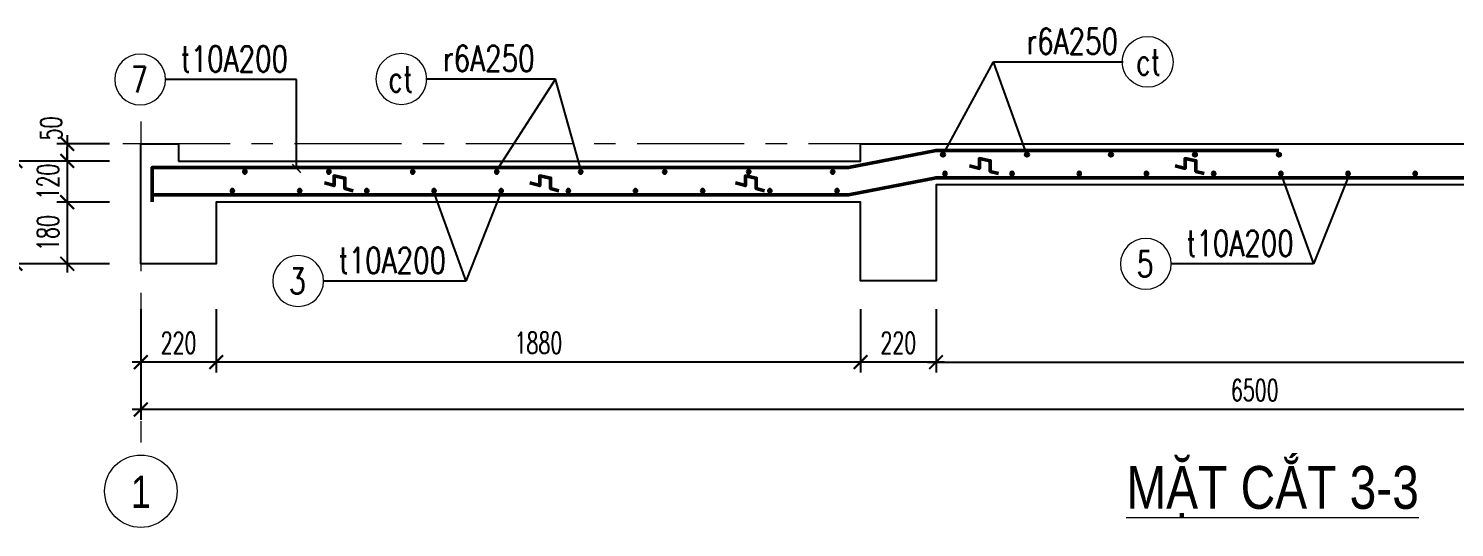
# Model space of a CAD drawing. Header units: millimetres. Extents: x -529861 to -223882, y -171969 to 61504.
# Drawn here: x -332251 to -328090, y -48896 to -47440 of the extents above; entities that cross this region are included whole.
import ezdxf
from ezdxf.enums import TextEntityAlignment as Align

# ---------------------------------------------------------------- set-up
doc = ezdxf.new("R2010")
doc.units = ezdxf.units.MM
doc.header["$LTSCALE"] = 5000
for name, pattern in [('$0$HIDDEN', [0.375, 0.25, -0.125]), ('CENTER', [2, 1.25, -0.25, 0.25, -0.25]), ('CENTER2', [1.125, 0.75, -0.125, 0.125, -0.125])]:
    doc.linetypes.add(name, pattern=pattern)
doc.layers.get('Defpoints').update_dxf_attribs({"color": 143})
for name, color, linetype, lineweight in [('KC-CENTER', 5, 'CENTER2', 15), ('KC-DIM', 1, 'Continuous', 20), ('KC-LEADER', 153, 'Continuous', 20), ('KC-TEXT', 4, 'Continuous', 20), ('KTV-KT-TEXT CHU', 7, 'Continuous', 9), ('S- Rien', 3, 'Continuous', 50), ('S-Concrete', 4, 'Continuous', 25), ('S-dims', 8, 'Continuous', 18)]:
    doc.layers.add(name, color=color, linetype=linetype, lineweight=lineweight)
for name, color, linetype in [('KCS_AXIS', 18, 'CENTER'), ('KCS_SNODE', 6, 'Continuous'), ('KCS_STEEL', 4, 'Continuous')]:
    doc.layers.add(name, color=color, linetype=linetype)
doc.styles.add('$0$Arial', font='arial.ttf')
doc.styles.add('ARIAL', font='arial.ttf')
doc.styles.add('VNCC-Arial', font='arial.ttf', dxfattribs={"width": 0.75})
doc.styles.add('VNCC-vnsimli', font='vnsimli.shx', dxfattribs={"width": 0.75})
doc.styles.add('vnsimli', font='vnsimli.shx')
doc.styles.add('vnsimpli', font='vnsimli.shx', dxfattribs={"width": 0.65})
doc.dimstyles.new('DIM75X2', dxfattribs={"dimtxt": 187.5, "dimasz": 80, "dimexe": 60, "dimexo": 0, "dimgap": 50, "dimtad": 1, "dimdec": 0, "dimlfac": 0.5, "dimzin": 0, "dimdsep": 46, "dimtxsty": 'VNCC-Arial', "dimblk1": 'ARCHTICK', "dimblk2": 'ARCHTICK', "dimsah": 1, "dimcen": 150, "dimdle": 60, "dimclrd": 256, "dimclre": 256, "dimclrt": 4, "dimadec": 0, "dimazin": 0, "dimtfac": 1, "dimtdec": 0, "dimtix": 1, "dimtmove": 2, "dimatfit": 3, "dimfxl": 1, "dimtvp": 0.833333, "dimtolj": 1, "dimtzin": 0, "dimarcsym": 0})
doc.dimstyles.new('KCS_DIM75', dxfattribs={"dimscale": 75, "dimtxt": 2.5, "dimasz": 1.6, "dimexe": 1.2, "dimexo": 0, "dimgap": 1, "dimtad": 1, "dimdec": 0, "dimzin": 0, "dimdsep": 46, "dimtxsty": 'vnsimpli', "dimblk": 'ARCHTICK', "dimcen": 0, "dimdle": 1, "dimclrd": 256, "dimclre": 256, "dimclrt": 2, "dimadec": 0, "dimazin": 0, "dimtfac": 1, "dimtdec": 0, "dimtix": 1, "dimtmove": 2, "dimatfit": 3, "dimfxl": 1, "dimtolj": 1, "dimtzin": 0, "dimarcsym": 0})

# ---------------------------------------------------------------- blocks, each defined once
blk = doc.blocks.new('_ArchTick')
at = {"color": 0, "linetype": 'ByBlock', "const_width": 0.15}
blk.add_lwpolyline([(-0.5, -0.5), (0.5, 0.5)], dxfattribs=at)
blk = doc.blocks.new('*D552')
at = {"layer": 'Defpoints', "color": 0, "linetype": 'ByBlock', "ltscale": 1500, "transparency": 16777216}
for p in [(-329823.1, -48259.1), (-329603.1, -48259.1), (-329823.1, -48413.7)]:
    blk.add_point(p, dxfattribs=at)
at = {"layer": 'S-dims', "linetype": 'ByBlock', "lineweight": -2, "ltscale": 1500, "transparency": 16777216}
for p, q in [((-329823.1, -48259.1), (-329823.1, -48443.7)), ((-329603.1, -48259.1), (-329603.1, -48443.7)), ((-329578.1, -48413.7), (-329848.1, -48413.7))]:
    blk.add_line(p, q, dxfattribs=at)
at = {"layer": 'S-dims', "linetype": 'ByBlock', "lineweight": -2, "ltscale": 1500, "transparency": 16777216, "xscale": 40, "yscale": 40, "zscale": 40, "rotation": 180}
blk.add_blockref('_ArchTick', (-329823.1, -48413.7), dxfattribs=at)
at = {"layer": 'S-dims', "linetype": 'ByBlock', "lineweight": -2, "ltscale": 1500, "transparency": 16777216, "xscale": 40, "yscale": 40, "zscale": 40}
blk.add_blockref('_ArchTick', (-329603.1, -48413.7), dxfattribs=at)
at = {"layer": 'S-dims', "color": 2, "linetype": 'ByBlock', "ltscale": 1500, "transparency": 16777216, "insert": (-329713.1, -48357.5), "char_height": 62.5, "attachment_point": 5, "style": 'vnsimpli'}
blk.add_mtext('\\A1;220', dxfattribs=at)
blk = doc.blocks.new('*D553')
at = {"layer": 'Defpoints', "color": 0, "linetype": 'ByBlock', "ltscale": 1500, "transparency": 16777216}
for p in [(-331703.1, -48259.1), (-329823.1, -48259.1), (-331703.1, -48413.7)]:
    blk.add_point(p, dxfattribs=at)
at = {"layer": 'S-dims', "linetype": 'ByBlock', "lineweight": -2, "ltscale": 1500, "transparency": 16777216}
for p, q in [((-331703.1, -48259.1), (-331703.1, -48443.7)), ((-329823.1, -48259.1), (-329823.1, -48443.7)), ((-329798.1, -48413.7), (-331728.1, -48413.7))]:
    blk.add_line(p, q, dxfattribs=at)
at = {"layer": 'S-dims', "linetype": 'ByBlock', "lineweight": -2, "ltscale": 1500, "transparency": 16777216, "xscale": 40, "yscale": 40, "zscale": 40, "rotation": 180}
blk.add_blockref('_ArchTick', (-331703.1, -48413.7), dxfattribs=at)
at = {"layer": 'S-dims', "linetype": 'ByBlock', "lineweight": -2, "ltscale": 1500, "transparency": 16777216, "xscale": 40, "yscale": 40, "zscale": 40}
blk.add_blockref('_ArchTick', (-329823.1, -48413.7), dxfattribs=at)
at = {"layer": 'S-dims', "color": 2, "linetype": 'ByBlock', "ltscale": 1500, "transparency": 16777216, "insert": (-330763.1, -48357.5), "char_height": 62.5, "attachment_point": 5, "style": 'vnsimpli'}
blk.add_mtext('\\A1;1880', dxfattribs=at)
blk = doc.blocks.new('*D554')
at = {"layer": 'Defpoints', "color": 0, "linetype": 'ByBlock', "ltscale": 1500, "transparency": 16777216}
for p in [(-331923.1, -48259.1), (-331703.1, -48259.1), (-331923.1, -48413.7)]:
    blk.add_point(p, dxfattribs=at)
at = {"layer": 'S-dims', "linetype": 'ByBlock', "lineweight": -2, "ltscale": 1500, "transparency": 16777216}
for p, q in [((-331923.1, -48259.1), (-331923.1, -48443.7)), ((-331703.1, -48259.1), (-331703.1, -48443.7)), ((-331678.1, -48413.7), (-331948.1, -48413.7))]:
    blk.add_line(p, q, dxfattribs=at)
at = {"layer": 'S-dims', "linetype": 'ByBlock', "lineweight": -2, "ltscale": 1500, "transparency": 16777216, "xscale": 40, "yscale": 40, "zscale": 40, "rotation": 180}
blk.add_blockref('_ArchTick', (-331923.1, -48413.7), dxfattribs=at)
at = {"layer": 'S-dims', "linetype": 'ByBlock', "lineweight": -2, "ltscale": 1500, "transparency": 16777216, "xscale": 40, "yscale": 40, "zscale": 40}
blk.add_blockref('_ArchTick', (-331703.1, -48413.7), dxfattribs=at)
at = {"layer": 'S-dims', "color": 2, "linetype": 'ByBlock', "ltscale": 1500, "transparency": 16777216, "insert": (-331813.1, -48357.5), "char_height": 62.5, "attachment_point": 5, "style": 'vnsimpli'}
blk.add_mtext('\\A1;220', dxfattribs=at)
blk = doc.blocks.new('*D555')
at = {"layer": 'Defpoints', "color": 0, "linetype": 'ByBlock', "ltscale": 1500, "transparency": 16777216}
for p in [(-331923.1, -48259.1), (-325423.1, -48259.1), (-331923.1, -48551.9)]:
    blk.add_point(p, dxfattribs=at)
at = {"layer": 'S-dims', "linetype": 'ByBlock', "lineweight": -2, "ltscale": 1500, "transparency": 16777216}
for p, q in [((-331923.1, -48259.1), (-331923.1, -48581.9)), ((-325423.1, -48259.1), (-325423.1, -48581.9)), ((-325398.1, -48551.9), (-331948.1, -48551.9))]:
    blk.add_line(p, q, dxfattribs=at)
at = {"layer": 'S-dims', "linetype": 'ByBlock', "lineweight": -2, "ltscale": 1500, "transparency": 16777216, "xscale": 40, "yscale": 40, "zscale": 40, "rotation": 180}
blk.add_blockref('_ArchTick', (-331923.1, -48551.9), dxfattribs=at)
at = {"layer": 'S-dims', "linetype": 'ByBlock', "lineweight": -2, "ltscale": 1500, "transparency": 16777216, "xscale": 40, "yscale": 40, "zscale": 40}
blk.add_blockref('_ArchTick', (-325423.1, -48551.9), dxfattribs=at)
at = {"layer": 'S-dims', "color": 2, "linetype": 'ByBlock', "ltscale": 1500, "transparency": 16777216, "insert": (-328673.1, -48495.6), "char_height": 62.5, "attachment_point": 5, "style": 'vnsimpli'}
blk.add_mtext('\\A1;6500', dxfattribs=at)
blk = doc.blocks.new('$0$A$C73BF527F')
at = {"layer": 'KTV-KT-TEXT CHU'}
blk.add_circle((-375, 0), 375, dxfattribs=at)
at = {"layer": 'KTV-KT-TEXT CHU', "linetype": '$0$HIDDEN', "style": '$0$Arial', "width": 0.8}
blk.add_attdef('KI-HIEU', text='', height=450, dxfattribs=at).set_placement((-375, 0), align=Align.MIDDLE_CENTER)
blk = doc.blocks.new('*D556')
at = {"layer": 'Defpoints', "color": 0, "linetype": 'ByBlock', "ltscale": 1500, "transparency": 16777216}
for p in [(-329603.1, -48259.1), (-325643.1, -48259.1), (-325643.1, -48413.7)]:
    blk.add_point(p, dxfattribs=at)
at = {"layer": 'S-dims', "linetype": 'ByBlock', "lineweight": -2, "ltscale": 1500, "transparency": 16777216}
for p, q in [((-329603.1, -48259.1), (-329603.1, -48443.7)), ((-325643.1, -48259.1), (-325643.1, -48443.7)), ((-329628.1, -48413.7), (-325618.1, -48413.7))]:
    blk.add_line(p, q, dxfattribs=at)
at = {"layer": 'S-dims', "linetype": 'ByBlock', "lineweight": -2, "ltscale": 1500, "transparency": 16777216, "xscale": 40, "yscale": 40, "zscale": 40, "rotation": 180}
blk.add_blockref('_ArchTick', (-329603.1, -48413.7), dxfattribs=at)
at = {"layer": 'S-dims', "linetype": 'ByBlock', "lineweight": -2, "ltscale": 1500, "transparency": 16777216, "xscale": 40, "yscale": 40, "zscale": 40}
blk.add_blockref('_ArchTick', (-325643.1, -48413.7), dxfattribs=at)
at = {"layer": 'S-dims', "color": 2, "linetype": 'ByBlock', "ltscale": 1500, "transparency": 16777216, "insert": (-327623.1, -48357.5), "char_height": 62.5, "attachment_point": 5, "style": 'vnsimpli'}
blk.add_mtext('\\A1;3960', dxfattribs=at)
blk = doc.blocks.new('KCS_SNODE')
at = {"layer": 'KCS_SNODE'}
blk.add_hatch(color=256, dxfattribs=at).paths.add_polyline_path([(-10, 0, 1), (10, 0, 1)])
blk.add_circle((0, 0), 10, dxfattribs=at)
blk = doc.blocks.new('*U488')
at = {"layer": 'KCS_STEEL', "xscale": 2.4, "yscale": 2.4, "zscale": 2.4}
blk.add_blockref('KCS_SNODE', (0, 0), dxfattribs=at)
blk = doc.blocks.new('*U529')
at = {"layer": 'KC-DIM', "color": 0, "linetype": 'ByBlock', "lineweight": -2, "transparency": 16777216, "xscale": 0.25, "yscale": 0.25, "zscale": 0.25}
blk.add_blockref('*U488', (0, 0), dxfattribs=at)
blk = doc.blocks.new('*U530')
at = {"layer": 'KCS_AXIS', "color": 0, "linetype": 'ByBlock', "lineweight": -2, "transparency": 16777216}
for p in [(0, 0), (196, 0), (392, 0), (588, 0), (784, 0), (980, 0), (1176, 0), (1372, 0), (1568, 0), (1764, 0), (1960, 0), (2156, 0), (2352, 0), (2548, 0), (2744, 0), (2940, 0), (3136, 0), (3332, 0), (3528, 0), (3724, 0), (3920, 0)]:
    blk.add_blockref('*U529', p, dxfattribs=at)
blk = doc.blocks.new('*U531')
at = {"layer": 'KC-DIM', "color": 0, "linetype": 'ByBlock', "lineweight": -2, "transparency": 16777216, "xscale": 0.25, "yscale": 0.25, "zscale": 0.25}
blk.add_blockref('*U488', (0, 0), dxfattribs=at)
blk = doc.blocks.new('*U532')
at = {"layer": 'KCS_AXIS', "color": 0, "linetype": 'ByBlock', "lineweight": -2, "transparency": 16777216}
for p in [(0, 0), (196, 0), (392, 0), (588, 0), (784, 0), (980, 0), (1176, 0), (1372, 0), (1568, 0), (1764, 0)]:
    blk.add_blockref('*U531', p, dxfattribs=at)
blk = doc.blocks.new('Ghi chu thep')
at = {"layer": 'KC-TEXT', "color": 7, "ltscale": 10}
blk.add_circle((-107.7, 0), 95.2, dxfattribs=at)
at = {"layer": 'KC-TEXT', "color": 7, "ltscale": 3, "style": 'vnsimli', "width": 0.75}
blk.add_attdef('ID', text='', height=96.2, dxfattribs=at).set_placement((-31.6, 47.3), align=Align.MIDDLE_CENTER)
at = {"layer": 'KC-TEXT', "color": 7, "ltscale": 3, "style": 'VNCC-vnsimli', "width": 0.7}
blk.add_attdef('NHAPSL', text='', height=96.2, dxfattribs=at).set_placement((37, -18.6), align=Align.BOTTOM_LEFT)
blk = doc.blocks.new('*U541')
at = {"layer": 'KC-DIM', "color": 0, "linetype": 'ByBlock', "lineweight": -2, "transparency": 16777216, "xscale": 0.25, "yscale": 0.25, "zscale": 0.25}
blk.add_blockref('*U488', (0, 0), dxfattribs=at)
blk = doc.blocks.new('*U542')
at = {"layer": 'KCS_AXIS', "color": 0, "linetype": 'ByBlock', "lineweight": -2, "transparency": 16777216}
for p in [(0, 0), (245, 0), (490, 0), (735, 0), (980, 0), (1225, 0), (1470, 0), (1715, 0)]:
    blk.add_blockref('*U541', p, dxfattribs=at)
blk = doc.blocks.new('*U543')
at = {"layer": 'S- Rien'}
blk.add_lwpolyline([(-41.9, -21.8), (-18.3, -15.3), (-18.3, 15.5), (13.5, 21.8), (13.5, -6.7), (41.9, 1)], dxfattribs=at)
blk = doc.blocks.new('*U544')
at = {"layer": 'S- Rien', "color": 0, "linetype": 'ByBlock', "lineweight": -2, "transparency": 16777216}
for p in [(0, 0), (600, 0)]:
    blk.add_blockref('*U543', p, dxfattribs=at)
blk = doc.blocks.new('*D573')
at = {"layer": 'Defpoints', "color": 0, "linetype": 'ByBlock', "ltscale": 1500, "transparency": 16777216}
for p in [(-332014.2, -47776.5), (-332137.9, -47826.5), (-332014.2, -47826.5)]:
    blk.add_point(p, dxfattribs=at)
at = {"layer": 'S-dims', "linetype": 'ByBlock', "lineweight": -2, "ltscale": 1500, "transparency": 16777216}
for p, q in [((-332137.9, -47751.5), (-332137.9, -47851.5)), ((-332014.2, -47776.5), (-332167.9, -47776.5)), ((-332014.2, -47826.5), (-332167.9, -47826.5))]:
    blk.add_line(p, q, dxfattribs=at)
at = {"layer": 'S-dims', "linetype": 'ByBlock', "lineweight": -2, "ltscale": 1500, "transparency": 16777216, "xscale": 40, "yscale": 40, "zscale": 40}
for p, rotation in [((-332137.9, -47776.5), 90), ((-332137.9, -47826.5), 270)]:
    blk.add_blockref('_ArchTick', p, dxfattribs=dict(at, rotation=rotation))
at = {"layer": 'S-dims', "color": 2, "linetype": 'ByBlock', "ltscale": 1500, "transparency": 16777216, "insert": (-332185.1, -47731.3), "char_height": 62.5, "attachment_point": 5, "rotation": 90, "style": 'vnsimpli'}
blk.add_mtext('\\A1;50', dxfattribs=at)
blk = doc.blocks.new('*D574')
at = {"layer": 'Defpoints', "color": 0, "linetype": 'ByBlock', "ltscale": 1500, "transparency": 16777216}
for p in [(-332014.2, -47826.5), (-332137.9, -47946.5), (-332014.2, -47946.5)]:
    blk.add_point(p, dxfattribs=at)
at = {"layer": 'S-dims', "linetype": 'ByBlock', "lineweight": -2, "ltscale": 1500, "transparency": 16777216}
for p, q in [((-332137.9, -47826.5), (-332137.9, -47786.5)), ((-332014.2, -47826.5), (-332167.9, -47826.5)), ((-332137.9, -47826.5), (-332137.9, -47946.5)), ((-332014.2, -47946.5), (-332167.9, -47946.5)), ((-332137.9, -47946.5), (-332137.9, -47986.5))]:
    blk.add_line(p, q, dxfattribs=at)
at = {"layer": 'S-dims', "linetype": 'ByBlock', "lineweight": -2, "ltscale": 1500, "transparency": 16777216, "xscale": 40, "yscale": 40, "zscale": 40}
for p, rotation in [((-332137.9, -47826.5), 270), ((-332137.9, -47946.5), 90)]:
    blk.add_blockref('_ArchTick', p, dxfattribs=dict(at, rotation=rotation))
at = {"layer": 'S-dims', "color": 2, "linetype": 'ByBlock', "ltscale": 1500, "transparency": 16777216, "insert": (-332194.1, -47886.5), "char_height": 62.5, "attachment_point": 5, "rotation": 90, "style": 'vnsimpli'}
blk.add_mtext('\\A1;120', dxfattribs=at)
blk = doc.blocks.new('*D575')
at = {"layer": 'Defpoints', "color": 0, "linetype": 'ByBlock', "ltscale": 1500, "transparency": 16777216}
for p in [(-332014.2, -47946.5), (-332137.9, -48126.5), (-332014.2, -48126.5)]:
    blk.add_point(p, dxfattribs=at)
at = {"layer": 'S-dims', "linetype": 'ByBlock', "lineweight": -2, "ltscale": 1500, "transparency": 16777216}
for p, q in [((-332137.9, -47921.5), (-332137.9, -48151.5)), ((-332014.2, -47946.5), (-332167.9, -47946.5)), ((-332014.2, -48126.5), (-332167.9, -48126.5))]:
    blk.add_line(p, q, dxfattribs=at)
at = {"layer": 'S-dims', "linetype": 'ByBlock', "lineweight": -2, "ltscale": 1500, "transparency": 16777216, "xscale": 40, "yscale": 40, "zscale": 40}
for p, rotation in [((-332137.9, -47946.5), 90), ((-332137.9, -48126.5), 270)]:
    blk.add_blockref('_ArchTick', p, dxfattribs=dict(at, rotation=rotation))
at = {"layer": 'S-dims', "color": 2, "linetype": 'ByBlock', "ltscale": 1500, "transparency": 16777216, "insert": (-332194.1, -48036.5), "char_height": 62.5, "attachment_point": 5, "rotation": 90, "style": 'vnsimpli'}
blk.add_mtext('\\A1;180', dxfattribs=at)
blk = doc.blocks.new('*D576')
at = {"layer": 'Defpoints', "color": 0, "linetype": 'ByBlock', "ltscale": 1500, "transparency": 16777216}
for p in [(-332014.2, -47826.5), (-332289.1, -48126.5), (-332014.2, -48126.5)]:
    blk.add_point(p, dxfattribs=at)
at = {"layer": 'S-dims', "linetype": 'ByBlock', "lineweight": -2, "ltscale": 1500, "transparency": 16777216}
for p, q in [((-332289.1, -47801.5), (-332289.1, -48151.5)), ((-332014.2, -47826.5), (-332319.1, -47826.5)), ((-332014.2, -48126.5), (-332319.1, -48126.5))]:
    blk.add_line(p, q, dxfattribs=at)
at = {"layer": 'S-dims', "linetype": 'ByBlock', "lineweight": -2, "ltscale": 1500, "transparency": 16777216, "xscale": 40, "yscale": 40, "zscale": 40}
for p, rotation in [((-332289.1, -47826.5), 90), ((-332289.1, -48126.5), 270)]:
    blk.add_blockref('_ArchTick', p, dxfattribs=dict(at, rotation=rotation))
at = {"layer": 'S-dims', "color": 2, "linetype": 'ByBlock', "ltscale": 1500, "transparency": 16777216, "insert": (-332345.3, -47976.5), "char_height": 62.5, "attachment_point": 5, "rotation": 90, "style": 'vnsimpli'}
blk.add_mtext('\\A1;300', dxfattribs=at)
blk = doc.blocks.new('*U628')
at = {"layer": 'S- Rien'}
blk.add_lwpolyline([(-41.9, -21.8), (-18.3, -15.3), (-18.3, 15.5), (13.5, 21.8), (13.5, -6.7), (41.9, 1)], dxfattribs=at)
blk = doc.blocks.new('*U629')
at = {"layer": 'S- Rien', "color": 0, "linetype": 'ByBlock', "lineweight": -2, "transparency": 16777216}
for p in [(0, 0), (600, 0), (1200, 0)]:
    blk.add_blockref('*U628', p, dxfattribs=at)
blk = doc.blocks.new('*U630')
at = {"layer": 'KC-DIM', "color": 0, "linetype": 'ByBlock', "lineweight": -2, "transparency": 16777216, "xscale": 0.25, "yscale": 0.25, "zscale": 0.25}
blk.add_blockref('*U488', (0, 0), dxfattribs=at)
blk = doc.blocks.new('*U631')
at = {"layer": 'KCS_AXIS', "color": 0, "linetype": 'ByBlock', "lineweight": -2, "transparency": 16777216}
for p in [(0, 0), (245, 0), (490, 0), (735, 0), (980, 0)]:
    blk.add_blockref('*U630', p, dxfattribs=at)

msp = doc.modelspace()

# ---------------------------------------------------------------- linework, layer by layer
at = {"layer": 'KC-CENTER', "linetype": 'CENTER', "ltscale": 0.05}
for p, q in [((-331923.07, -47710.94), (-331923.07, -48684.87)), ((-325162.76, -47776.51), (-332135.51, -47776.51))]:
    msp.add_line(p, q, dxfattribs=at)
at = {"layer": 'S- Rien'}
for points in [[(-328603.07, -47795.57), (-329603.07, -47795.57), (-329858.13, -47845.57), (-331890.37, -47845.57), (-331890.37, -47945.57)], [(-331885.34, -47925.57), (-329858.13, -47925.57), (-329603.07, -47875.57), (-325448.72, -47875.57)]]:
    msp.add_lwpolyline(points, dxfattribs=at)
at = {"layer": 'S-Concrete'}
msp.add_lwpolyline([(-331813.07, -47826.51), (-329823.07, -47826.51), (-329823.07, -47776.51), (-325423.06, -47776.51), (-325423.06, -48076.51), (-325643.06, -48076.51), (-325643.06, -47896.51), (-329603.07, -47896.51), (-329603.07, -48176.51), (-329823.07, -48176.51), (-329823.07, -47946.51), (-331703.07, -47946.51), (-331703.07, -48126.51), (-331923.07, -48126.51), (-331923.07, -47776.51), (-331813.07, -47776.51)], close=True, dxfattribs=at)

# ---------------------------------------------------------------- block references
at = {"layer": 'KC-TEXT'}
ref = msp.add_blockref('Ghi chu thep', (-328901.6, -47537.16), dxfattribs=dict(at, xscale=0.7796257795998827, yscale=0.7796257795998827, zscale=0.7796257795998827))
ref.add_attrib('ID', 'ct', dxfattribs={"ltscale": 3, "height": 75, "style": 'vnsimli', "width": 0.75}).set_placement((-328983.49, -47537.16), align=Align.MIDDLE_CENTER)
ref.add_attrib('NHAPSL', 'r6A250', dxfattribs={"ltscale": 3, "height": 75, "style": 'vnsimli', "width": 0.75}).set_placement((-329071.76, -47537.16), align=Align.BOTTOM_RIGHT)
ref = msp.add_blockref('Ghi chu thep', (-332009.13, -47588.52), dxfattribs=dict(at, xscale=-0.7796257795998827, yscale=0.7796257795998827, zscale=0.7796257795998827))
ref.add_attrib('ID', '7', dxfattribs={"ltscale": 3, "height": 75, "style": 'vnsimli', "width": 0.75}).set_placement((-331927.25, -47588.52), align=Align.MIDDLE_CENTER)
ref.add_attrib('NHAPSL', 't10A200', dxfattribs={"ltscale": 3, "height": 75, "style": 'vnsimli', "width": 0.75}).set_placement((-331493.44, -47588.52), align=Align.BOTTOM_RIGHT)
ref = msp.add_blockref('Ghi chu thep', (-331246.97, -47587.16), dxfattribs=dict(at, xscale=-0.7796257795998827, yscale=0.7796257795998827, zscale=0.7796257795998827))
ref.add_attrib('ID', 'ct', dxfattribs={"ltscale": 3, "height": 75, "style": 'vnsimli', "width": 0.75}).set_placement((-331165.09, -47587.16), align=Align.MIDDLE_CENTER)
ref.add_attrib('NHAPSL', 'r6A250', dxfattribs={"ltscale": 3, "height": 75, "style": 'vnsimli', "width": 0.75}).set_placement((-330774.14, -47587.16), align=Align.BOTTOM_RIGHT)
ref = msp.add_blockref('Ghi chu thep', (-329074.9, -48126.88), dxfattribs=dict(at, xscale=-0.7796257795998827, yscale=0.7796257795998827, zscale=0.7796257795998827))
ref.add_attrib('ID', '5', dxfattribs={"ltscale": 3, "height": 75, "style": 'vnsimli', "width": 0.75}).set_placement((-328993.01, -48126.88), align=Align.MIDDLE_CENTER)
ref.add_attrib('NHAPSL', 't10A200', dxfattribs={"ltscale": 3, "height": 75, "style": 'vnsimli', "width": 0.75}).set_placement((-328559.21, -48126.88), align=Align.BOTTOM_RIGHT)
ref = msp.add_blockref('Ghi chu thep', (-331548.21, -48176.88), dxfattribs=dict(at, xscale=-0.7796257795998827, yscale=0.7796257795998827, zscale=0.7796257795998827))
ref.add_attrib('ID', '3', dxfattribs={"ltscale": 3, "height": 75, "style": 'vnsimli', "width": 0.75}).set_placement((-331466.32, -48176.88), align=Align.MIDDLE_CENTER)
ref.add_attrib('NHAPSL', 't10A200', dxfattribs={"ltscale": 3, "height": 75, "style": 'vnsimli', "width": 0.75}).set_placement((-331032.51, -48176.88), align=Align.BOTTOM_RIGHT)
at = {"layer": 'KCS_AXIS', "linetype": 'ByBlock'}
msp.add_blockref('*U631', (-329582.63, -47807.98), dxfattribs=at)
at = {"layer": 'KCS_AXIS', "linetype": 'ByBlock', "xscale": -1}
for name, p in [('*U542', (-329904.75, -47857.98)), ('*U530', (-325657.09, -47863.57)), ('*U532', (-329891.89, -47913.57))]:
    msp.add_blockref(name, p, dxfattribs=at)
at = {"layer": 'KTV-KT-TEXT CHU', "linetype": '$0$HIDDEN'}
ref = msp.add_blockref('$0$A$C73BF527F', (-331923.06, -48896.41), dxfattribs=dict(at, xscale=0.2820512820721888, yscale=0.2820512820721888, zscale=0.2820512820721888, rotation=270))
ref.add_attrib('KI-HIEU', '1', dxfattribs={"linetype": 'ByBlock', "height": 93.75, "style": '$0$Arial', "width": 0.8}).set_placement((-331923.06, -48792.29, 0), align=Align.MIDDLE_CENTER)
at = {"layer": 'S- Rien', "xscale": -1}
for name, p in [('*U544', (-328863.01, -47841.34)), ('*U629', (-330145.83, -47891.66))]:
    msp.add_blockref(name, p, dxfattribs=at)

# ---------------------------------------------------------------- texts
at = {"layer": 'KC-TEXT', "style": 'ARIAL', "width": 0.8}
msp.add_text('%%UMẶT CẮT 3-3', height=125, dxfattribs=at).set_placement((-328621.09, -48841.86), align=Align.CENTER)

# ---------------------------------------------------------------- dimensions: what is measured, and where the dimension line sits
at = {"layer": 'S-dims', "linetype": 'ByBlock', "ltscale": 1500}
dim = msp.add_linear_dim(base=(-332137.89, -47826.51), p1=(-332014.2, -47776.51), p2=(-332014.2, -47826.51), angle=90, dimstyle='KCS_DIM75', override={"dimscale": 25}, dxfattribs=at)
dim.commit()
dim.dimension.update_dxf_attribs({"geometry": '*D573', "text_midpoint": (-332185.12, -47731.26), "dimtype": 160})
for base, p1, p2, angle, picture, middle in [((-332289.09, -48126.51), (-332014.2, -47826.51), (-332014.2, -48126.51), 90, '*D576', (-332345.34, -47976.51)), ((-332137.89, -47946.51), (-332014.2, -47826.51), (-332014.2, -47946.51), 90, '*D574', (-332194.14, -47886.51)), ((-332137.89, -48126.51), (-332014.2, -47946.51), (-332014.2, -48126.51), 90, '*D575', (-332194.14, -48036.51)), ((-331923.07, -48413.7), (-331703.07, -48259.09), (-331923.07, -48259.09), 180, '*D554', (-331813.07, -48357.45)), ((-331923.07, -48551.89), (-325423.06, -48259.09), (-331923.07, -48259.09), 180, '*D555', (-328673.06, -48495.64)), ((-331703.07, -48413.7), (-329823.07, -48259.09), (-331703.07, -48259.09), 180, '*D553', (-330763.07, -48357.45)), ((-329823.07, -48413.7), (-329603.07, -48259.09), (-329823.07, -48259.09), 180, '*D552', (-329713.07, -48357.45)), ((-325643.06, -48413.7), (-329603.07, -48259.09), (-325643.06, -48259.09), 180, '*D556', (-327623.07, -48357.45))]:
    dim = msp.add_linear_dim(base=base, p1=p1, p2=p2, angle=angle, dimstyle='KCS_DIM75', override={"dimscale": 25}, dxfattribs=at)
    dim.commit()
    dim.dimension.update_dxf_attribs({"geometry": picture, "text_midpoint": middle})

# ---------------------------------------------------------------- leaders
at = {"layer": 'KC-LEADER'}
for points, override in [([(-329582.63, -47807.98), (-329435.2, -47537.16), (-329057.14, -47537.16)], {"dimasz": 25, "dimgap": 50, "dimtad": 0, "dimldrblk": 'DotSmall'}), ([(-329337.63, -47807.98), (-329435.2, -47537.16), (-329057.14, -47537.16)], {"dimasz": 25, "dimgap": 50, "dimtad": 0, "dimldrblk": 'DotSmall'}), ([(-331468.54, -47848.12), (-331468.54, -47588.52), (-331850.96, -47588.52)], {"dimasz": 25, "dimgap": 50, "dimtad": 0, "dimldrblk": 'ArchTick'}), ([(-330637.08, -47857.98), (-330713.38, -47587.16), (-331091.44, -47587.16)], {"dimasz": 25, "dimgap": 50, "dimtad": 0, "dimldrblk": 'DotSmall'}), ([(-330887.08, -47857.98), (-330713.38, -47587.16), (-331091.44, -47587.16)], {"dimasz": 25, "dimgap": 50, "dimtad": 0, "dimldrblk": 'DotSmall'}), ([(-328397.09, -47863.57), (-328501.41, -48126.88), (-328916.73, -48126.88)], {"dimasz": 25, "dimgap": 50, "dimtad": 0, "dimldrblk": 'DotSmall'}), ([(-328597.09, -47863.57), (-328501.41, -48126.88), (-328916.73, -48126.88)], {"dimasz": 25, "dimgap": 50, "dimtad": 0, "dimldrblk": 'DotSmall'}), ([(-330870.39, -47913.57), (-330974.72, -48176.88), (-331390.03, -48176.88)], {"dimasz": 25, "dimgap": 50, "dimtad": 0, "dimldrblk": 'DotSmall'}), ([(-331070.39, -47913.57), (-330974.72, -48176.88), (-331390.03, -48176.88)], {"dimasz": 25, "dimgap": 50, "dimtad": 0, "dimldrblk": 'DotSmall'})]:
    msp.add_leader(points, dimstyle='DIM75X2', override=override, dxfattribs=at)

doc.saveas('drawing.dxf')
